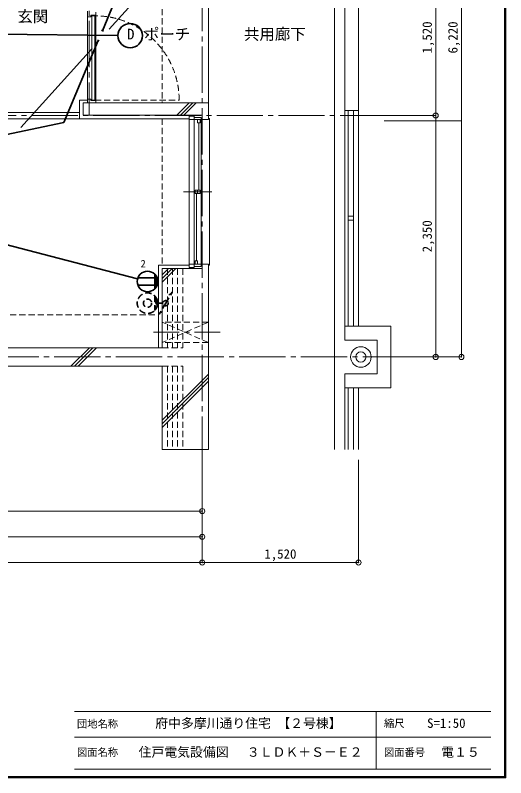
# Model space of a CAD drawing. Units: millimetres at full size, sheet at 1:50. Extents: x -9674 to 9699, y -6794 to 6791.
# Drawn here: x 4928 to 9699, y -6794 to 626 of the extents above; entities that cross this region are included whole.
import ezdxf
from ezdxf.enums import TextEntityAlignment as Align

# ---------------------------------------------------------------- set-up
doc = ezdxf.new("R2010")
doc.units = ezdxf.units.MM
doc.header["$LTSCALE"] = 50
doc.header["$PDMODE"] = 32
doc.header["$PDSIZE"] = 50
for name, pattern in [('CHAIN1', [8, 5, -1, 1, -1]), ('CHAIN2', [12, 9, -1, 1, -1]), ('DASHED1', [1.8, 1.2, -0.6])]:
    doc.linetypes.add(name, pattern=pattern)
for name, color, linetype, lineweight in [('0-0_図面枠', 7, 'Continuous', 9), ('0-1_タイトル', 7, 'Continuous', 9), ('1-0_芯', 134, 'DASHED1', 9), ('1-1_躯体', 134, 'Continuous', 9), ('1-2_間仕切', 134, 'Continuous', 9), ('1-3_建具', 134, 'Continuous', 9), ('1-6_ﾊﾞﾙｺﾆｰ・階段', 134, 'Continuous', 9), ('1-7_その他', 134, 'DASHED1', 9), ('1-8_ハッチ', 134, 'Continuous', 9), ('1-B_寸法', 134, 'Continuous', 9), ('1-C_梁', 134, 'DASHED1', 9), ('2-0_芯', 2, 'Continuous', 35), ('2-E', 2, 'Continuous', 35), ('3-2', 3, 'DASHED1', 35), ('3-3', 1, 'Continuous', 25), ('3-E', 3, 'Continuous', 35)]:
    doc.layers.add(name, color=color, linetype=linetype, lineweight=lineweight)
doc.layers.add('1-A_文字', color=134, linetype='Continuous')
doc.styles.add('ＭＳ ゴシック', font='')
doc.styles.get('ＭＳ ゴシック').set_extended_font_data('MS Gothic')

msp = doc.modelspace()

# ---------------------------------------------------------------- linework, layer by layer
at = {"layer": '0-0_図面枠'}
for p, q in [((9688.35, -6783.35), (9688.35, 6780.85)), ((9690.11, -6785.11), (9690.11, 6782.61)), ((9691.87, -6786.88), (9691.87, 6784.38)), ((9693.64, 6786.14), (9693.64, -6788.64)), ((9695.4, -6790.4), (9695.4, 6787.9)), ((9697.16, -6792.16), (9697.16, 6789.66)), ((-9673.92, -6793.93), (9698.92, -6793.93)), ((-9672.16, -6792.16), (9697.16, -6792.16)), ((-9670.4, -6790.4), (9695.4, -6790.4)), ((9693.64, -6788.64), (-9668.64, -6788.64)), ((-9666.87, -6786.88), (9691.87, -6786.88)), ((-9665.11, -6785.11), (9690.11, -6785.11)), ((-9663.35, -6783.35), (9688.35, -6783.35))]:
    msp.add_line(p, q, dxfattribs=at)
msp.add_lwpolyline([(9698.92, -6793.93), (9698.92, 6791.43), (-9673.92, 6791.43)], dxfattribs=at)
at = {"layer": '0-1_タイトル'}
for p, q in [((5503.35, -6148.35), (9553.35, -6148.35)), ((8439.55, -6148.35), (8439.55, -6710.85)), ((5503.35, -6398.35), (9553.35, -6398.35)), ((5503.35, -6710.85), (9553.35, -6710.85))]:
    msp.add_line(p, q, dxfattribs=at)
at = {"layer": '1-0_芯', "linetype": 'CHAIN2'}
for p, q in [((6747.5, 4520.51), (6747.5, -3699.49)), ((5647.5, 1170.51), (5647.5, -349.49)), ((2687.5, -349.49), (8517.5, -349.49)), ((-8492.5, -2699.49), (8517.5, -2699.49))]:
    msp.add_line(p, q, dxfattribs=at)
at = {"layer": '1-0_芯'}
for p, q in [((6407.5, -1839.49), (6407.5, -2609.49)), ((6457.5, -1839.49), (6457.5, -2609.49)), ((6507.5, -1839.49), (6507.5, -2609.49)), ((6557.5, -1839.49), (6557.5, -2609.49)), ((6357.5, -2609.49), (6557.5, -2609.49)), ((6357.5, -2789.49), (6557.5, -2789.49)), ((6407.5, -2789.49), (6407.5, -3599.49)), ((6457.5, -2789.49), (6457.5, -3599.49)), ((6507.5, -2789.49), (6507.5, -3599.49)), ((6557.5, -2789.49), (6557.5, -3599.49))]:
    msp.add_line(p, q, dxfattribs=at)
at = {"layer": '1-1_躯体'}
for p, q in [((5587.5, -225.49), (5587.5, -345.49)), ((5587.5, -225.49), (6807.5, -225.49)), ((6807.5, -225.49), (6807.5, -387.49)), ((5587.5, -345.49), (6747.5, -345.49)), ((6747.5, -345.49), (6747.5, -387.49)), ((6747.5, -387.49), (6807.5, -387.49)), ((6357.5, -1839.49), (6357.5, -2609.49)), ((2307.5, -2609.49), (6357.5, -2609.49)), ((6807.5, -3599.49), (6357.5, -3599.49))]:
    msp.add_line(p, q, dxfattribs=at)
for points in [[(6357.5, -1839.49), (6747.5, -1839.49), (6747.5, -1797.49), (6807.5, -1797.49), (6807.5, -3599.49)], [(2307.5, -2789.49), (6357.5, -2789.49), (6357.5, -3599.49)]]:
    msp.add_lwpolyline(points, dxfattribs=at)
at = {"layer": '1-2_間仕切'}
for p, q in [((5552.5, -319.49), (3567.5, -319.49)), ((5552.5, -380.49), (3567.5, -380.49))]:
    msp.add_line(p, q, dxfattribs=at)
at = {"layer": '1-3_建具'}
for p, q in [((5632.5, 665.51), (5632.5, 610.51)), ((5662.5, 610.51), (5632.5, 610.51)), ((5632.5, 610.51), (5632.5, -189.49)), ((5662.5, 610.51), (5662.5, 625.51)), ((5672.5, -199.49), (5672.5, 620.51)), ((5702.5, 620.51), (5672.5, 620.51)), ((5702.5, -199.49), (5702.5, 620.51)), ((5712.5, -204.49), (5712.5, 625.51)), ((5662.5, -189.49), (5632.5, -189.49)), ((5632.5, -225.49), (5632.5, -189.49)), ((5632.5, -225.49), (5632.5, -204.49)), ((5702.5, -199.49), (5672.5, -199.49)), ((5712.5, -204.49), (5712.5, -225.49)), ((6620.5, -357.49), (6621.53, -357.49)), ((6620.5, -357.49), (6620.5, -387.49)), ((6620.5, -357.49), (6667.5, -357.49)), ((6667.5, -357.49), (6667.5, -387.49)), ((6737.5, -367.49), (6667.5, -367.49)), ((6737.5, -367.49), (6737.5, -402.49)), ((6620.5, -387.49), (6667.5, -387.49)), ((6620.5, -1797.49), (6620.5, -387.49)), ((6667.5, -387.49), (6737.5, -387.49)), ((6667.5, -402.49), (6667.5, -387.49)), ((6667.5, -402.49), (6667.5, -1782.49)), ((6702.5, -422.49), (6702.5, -387.49)), ((6726.5, -422.49), (6702.5, -422.49)), ((6714.5, -1074.99), (6714.5, -422.49)), ((6726.5, -422.49), (6726.5, -387.49)), ((6737.5, -402.49), (6737.5, -1782.49)), ((6807.5, -377.49), (6817.5, -377.49)), ((6817.5, -1807.49), (6817.5, -377.49)), ((6840.98, -1092.49), (6564.02, -1092.49)), ((6678.5, -1074.99), (6726.5, -1074.99)), ((6690.5, -1109.99), (6690.5, -1762.49)), ((6702.5, -1074.99), (6702.5, -1109.99)), ((6726.5, -1074.99), (6726.5, -1109.99)), ((6678.5, -1762.49), (6702.5, -1762.49)), ((6678.5, -1762.49), (6678.5, -1797.49)), ((6702.5, -1762.49), (6702.5, -1797.49)), ((6620.5, -1827.49), (6620.5, -1797.49)), ((6620.5, -1797.49), (6667.5, -1797.49)), ((6620.5, -1827.49), (6621.53, -1827.49)), ((6620.5, -1827.49), (6667.5, -1827.49)), ((6667.5, -1782.49), (6667.5, -1797.49)), ((6667.5, -1797.49), (6737.5, -1797.49)), ((6667.5, -1827.49), (6667.5, -1797.49)), ((6737.5, -1817.49), (6667.5, -1817.49)), ((6737.5, -1817.49), (6737.5, -1782.49)), ((6807.5, -1807.49), (6817.5, -1807.49))]:
    msp.add_line(p, q, dxfattribs=at)
at = {"layer": '1-3_建具', "linetype": 'DASHED1'}
msp.add_line((5702.5, -199.49), (6522.5, -199.49), dxfattribs=at)
at = {"layer": '1-3_建具'}
for points in [[(5662.5, 625.51), (5712.5, 625.51), (5712.5, 655.51)], [(5662.5, -189.49), (5662.5, -204.49), (5712.5, -204.49)], [(6678.5, -1074.99), (6678.5, -1109.99), (6726.5, -1109.99)]]:
    msp.add_lwpolyline(points, dxfattribs=at)
at = {"layer": '1-3_建具', "linetype": 'DASHED1'}
msp.add_arc((5702.5, -199.49), 820, 0, 90, dxfattribs=at)
at = {"layer": '1-6_ﾊﾞﾙｺﾆｰ・階段'}
for p, q in [((8032.5, -3599.49), (8032.5, 1593.5)), ((8132.5, -299.49), (8132.5, 1562.44)), ((6807.5, 1046.51), (6807.5, -225.49)), ((8167.5, -299.49), (8167.5, -2399.49)), ((8217.5, -299.49), (8217.5, -2399.49)), ((8267.5, -299.49), (8267.5, -2399.49)), ((8167.5, -1329.49), (8217.5, -1329.49)), ((8167.5, -1369.49), (8217.5, -1369.49)), ((8132.5, -2399.49), (8582.5, -2399.49)), ((8582.5, -2399.49), (8582.5, -2999.49)), ((8132.5, -2864.49), (8447.5, -2864.49)), ((8132.5, -2864.49), (8132.5, -2999.49)), ((8132.5, -2999.49), (8582.5, -2999.49)), ((8132.5, -2999.49), (8132.5, -3599.49)), ((8167.5, -2999.49), (8167.5, -3599.49)), ((8217.5, -2999.49), (8217.5, -3599.49)), ((8267.5, -2999.49), (8267.5, -3599.49))]:
    msp.add_line(p, q, dxfattribs=at)
for points in [[(8132.5, -299.49), (8267.5, -299.49), (8267.5, 1520.51)], [(8132.5, -299.49), (8132.5, -2399.49), (8132.5, -2534.49)], [(8132.5, -2534.49), (8447.5, -2534.49), (8447.5, -2864.49)]]:
    msp.add_lwpolyline(points, dxfattribs=at)
for radius in [100, 50]:
    msp.add_circle((8290, -2699.49), radius, dxfattribs=at)
at = {"layer": '1-7_その他'}
for p, q in [((6807.5, -2359.49), (6357.5, -2359.49)), ((6807.5, -2359.49), (6357.5, -2559.87)), ((6807.5, -2559.49), (6357.5, -2360.66)), ((6807.5, -2559.49), (6357.5, -2559.49))]:
    msp.add_line(p, q, dxfattribs=at)
at = {"layer": '1-7_その他', "linetype": 'CHAIN1'}
msp.add_line((6922.5, -2459.49), (6257.5, -2459.49), dxfattribs=at)
at = {"layer": '1-8_ハッチ'}
for p, q in [((5552.5, -200.49), (5552.5, -380.49)), ((5552.5, -200.49), (5632.5, -200.49)), ((6498.83, -345.49), (6618.83, -225.49)), ((6534.19, -345.49), (6654.19, -225.49)), ((6569.54, -345.49), (6689.54, -225.49)), ((5552.5, -380.49), (6620.5, -380.49)), ((6322.5, -1804.49), (6620.5, -1804.49)), ((6322.5, -1804.49), (6322.5, -2609.49)), ((6357.5, -1971.75), (6489.76, -1839.49)), ((6357.5, -1936.39), (6454.4, -1839.49)), ((6357.5, -1901.04), (6419.05, -1839.49)), ((5469.05, -2789.49), (5649.05, -2609.49)), ((5504.4, -2789.49), (5684.4, -2609.49)), ((5539.76, -2789.49), (5719.76, -2609.49)), ((6357.5, -3315.25), (6807.5, -2865.25)), ((6357.5, -3350.61), (6807.5, -2900.61)), ((6357.5, -3385.96), (6807.5, -2935.96))]:
    msp.add_line(p, q, dxfattribs=at)
at = {"layer": '1-B_寸法'}
for p, q in [((9267.5, 3520.51), (9267.5, -2699.49)), ((9017.5, 1170.51), (9017.5, -349.49)), ((8517.5, -349.49), (9017.5, -349.49)), ((9017.5, -349.49), (9017.5, -2699.49)), ((8517.5, -402.49), (9267.5, -402.49)), ((8517.5, -2699.49), (9267.5, -2699.49)), ((6747.5, -4699.49), (6747.5, -3699.49)), ((8267.5, -4699.49), (8267.5, -3699.49)), ((2687.5, -4199.49), (6747.5, -4199.49)), ((1917.5, -4449.49), (6747.5, -4449.49)), ((-6752.5, -4699.49), (6747.5, -4699.49)), ((6747.5, -4699.49), (8267.5, -4699.49))]:
    msp.add_line(p, q, dxfattribs=at)
for p in [(9017.5, -349.49), (9017.5, -2699.49), (9267.5, -2699.49), (6747.5, -4199.49), (6747.5, -4449.49), (6747.5, -4699.49), (8267.5, -4699.49)]:
    msp.add_point(p, dxfattribs=at)
at = {"layer": '1-C_梁'}
for p, q in [((6357.5, 1046.51), (6357.5, -225.49)), ((6357.5, -380.49), (6357.5, -1804.49)), ((2717.5, -2289.49), (6322.5, -2289.49))]:
    msp.add_line(p, q, dxfattribs=at)
at = {"layer": '2-0_芯'}
for p, q in [((4630.01, 443.62), (5927.58, 428.99)), ((6118.05, -1939.66), (4639.63, -1555.13)), ((6284.86, -2036.25), (6284.86, -1893.42)), ((6287.86, -2033.18), (6287.86, -1896.49)), ((6293.86, -2026.14), (6293.86, -1903.52)), ((6299.86, -2017.51), (6299.86, -1912.16)), ((6305.86, -2006.3), (6305.86, -1923.37)), ((6308.54, -1929.83), (6121.15, -1929.83)), ((6308.54, -1999.83), (6121.15, -1999.83)), ((6311.86, -1989.16), (6311.86, -1940.51))]:
    msp.add_line(p, q, dxfattribs=at)
msp.add_circle((6214.85, -1964.83), 100.02, dxfattribs=at)
at = {"layer": '2-E'}
msp.add_circle((6046.34, 427.65), 118.77, dxfattribs=at)
at = {"layer": '3-2'}
for p, q in [((6284.85, -2104.42), (6284.85, -2247.25)), ((6290.85, -2110.84), (6290.85, -2240.83)), ((6296.85, -2118.6), (6296.85, -2233.07)), ((6302.85, -2128.34), (6302.85, -2223.33)), ((6308.85, -2141.72), (6308.85, -2209.95)), ((6314.85, -2175.84), (6366.79, -2175.84))]:
    msp.add_line(p, q, dxfattribs=at)
for points in [[(6391.79, -2175.84), (6454.29, -2067.58), (6423.39, -2098.48)], [(6391.79, -2175.84), (6329.29, -2284.09), (6360.19, -2253.19)]]:
    msp.add_lwpolyline(points, dxfattribs=at)
for centre, radius in [((6214.85, -2175.84), 100), ((6214.85, -2175.84), 40), ((6391.79, -2175.84), 25)]:
    msp.add_circle(centre, radius, dxfattribs=at)
at = {"layer": '3-3'}
for p, q in [((6125.81, 807.01), (5842.49, 490.85)), ((5674.84, 303.75), (4983.69, -467.53))]:
    msp.add_line(p, q, dxfattribs=at)
at = {"layer": '3-E'}
for p, q in [((5960.43, 916.51), (5776.17, 475.53)), ((5766.95, 479.38), (5785.4, 471.67)), ((5736.32, 380.14), (5402.27, -419.34)), ((5727.09, 384), (5745.54, 376.29)), ((5402.27, -419.34), (4765.3, -549.69))]:
    msp.add_line(p, q, dxfattribs=at)

# ---------------------------------------------------------------- texts
at = {"layer": '0-1_タイトル', "style": 'ＭＳ ゴシック'}
for s, height, p in [('団地名称', 73.31, (5528.35, -6328.57)), ('府中多摩川通り住宅 【２号棟】', 91.64, (6290.2, -6335.85)), ('縮尺', 73.31, (8514.55, -6323.35)), ('S=1:50', 91.64, (8933.95, -6335.85)), ('図面名称', 73.31, (5528.35, -6604.6)), ('住戸電気設備図', 91.64, (6128.35, -6617.1)), ('３ＬＤＫ＋Ｓ－Ｅ２', 91.64, (7180.86, -6617.1)), ('図面番号', 73.31, (8514.55, -6604.6)), ('電１５', 91.64, (9071.45, -6617.1))]:
    msp.add_text(s, height=height, dxfattribs=at).set_placement(p, align=Align.BOTTOM_LEFT)
at = {"layer": '1-A_文字', "style": 'ＭＳ ゴシック'}
for s, p in [('玄関', (4948.89, 527.55)), ('ポーチ', (6180.08, 354.21)), ('共用廊下', (7153.03, 354.61))]:
    msp.add_text(s, height=110, dxfattribs=at).set_placement(p, align=Align.BOTTOM_LEFT)
at = {"layer": '1-B_寸法', "style": 'ＭＳ ゴシック'}
for s, p in [('1,520', (9007.5, 254.26)), ('6,220', (9257.5, 254.26)), ('2,350', (9007.5, -1680.74))]:
    msp.add_text(s, height=91.64, rotation=90, dxfattribs=at).set_placement(p, align=Align.BOTTOM_LEFT)
msp.add_text('1,520', height=91.64, dxfattribs=at).set_placement((7351.25, -4689.49), align=Align.BOTTOM_LEFT)
at = {"layer": '2-0_芯', "color": 7, "style": 'ＭＳ ゴシック'}
msp.add_text('2', height=73.31, dxfattribs=at).set_placement((6147.29, -1850.25), align=Align.BOTTOM_LEFT)
at = {"layer": '2-E', "color": 7, "style": 'ＭＳ ゴシック'}
msp.add_text('D', height=104.5, dxfattribs=at).set_placement((6016.82, 358.75), align=Align.BOTTOM_LEFT)

doc.saveas('drawing.dxf')
